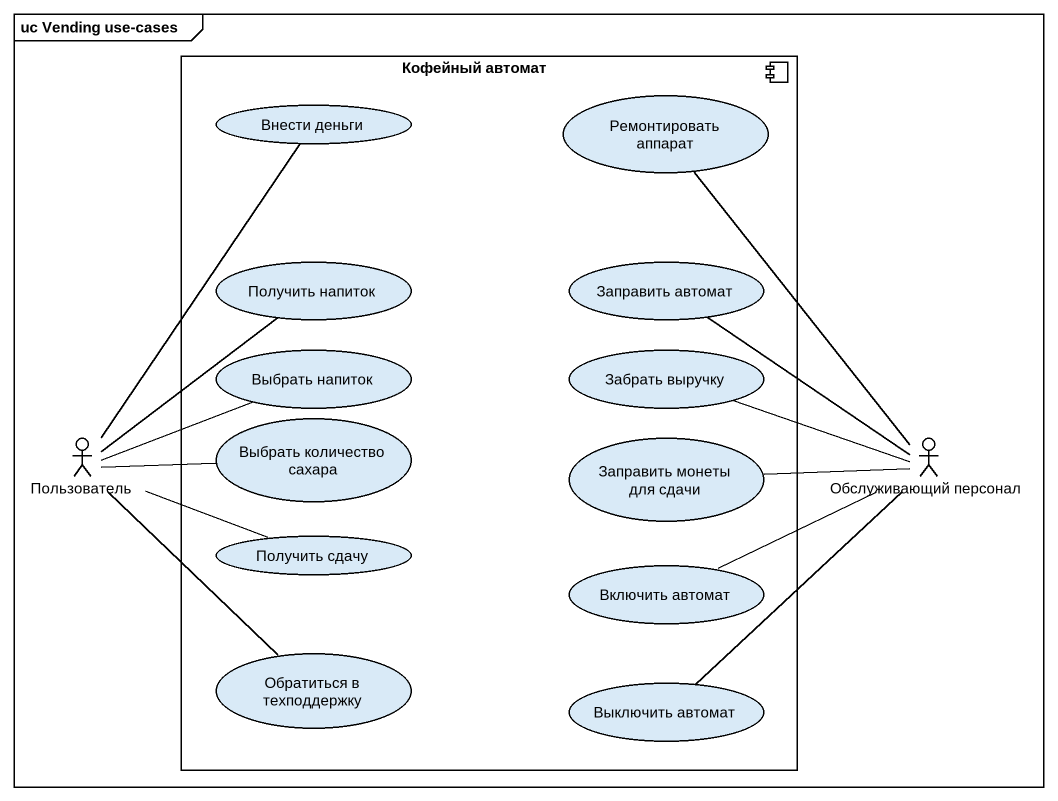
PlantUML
@startuml
mainframe uc Vending use-cases
component "Кофейный автомат" as Кофейный_автомат {
  usecase "Внести деньги" as Внести_деньги
  usecase "Ремонтировать аппарат" as Ремонтировать_аппарат
  usecase "Получить напиток" as Получить_напиток
  usecase "Заправить автомат" as Заправить_автомат
  usecase "Выбрать напиток" as Выбрать_напиток
  usecase "Забрать выручку" as Забрать_выручку
  usecase "Выбрать количество сахара" as Выбрать_количество_сахара
  usecase "Заправить монеты для сдачи" as Заправить_монеты_для_сдачи
  usecase "Получить сдачу" as Получить_сдачу
  usecase "Включить автомат" as Включить_автомат
  usecase "Обратиться в техподдержку" as Обратиться_в_техподдержку
  usecase "Выключить автомат" as Выключить_автомат
}
actor Пользователь
actor "Обслуживающий персонал" as Обслуживающий_персонал
Внести_деньги -- Пользователь
Ремонтировать_аппарат -- Обслуживающий_персонал
Получить_напиток -- Пользователь
Заправить_автомат -- Обслуживающий_персонал
Выбрать_напиток -left- Пользователь
Забрать_выручку -right- Обслуживающий_персонал
Выбрать_количество_сахара -left- Пользователь
Заправить_монеты_для_сдачи -right- Обслуживающий_персонал
Получить_сдачу -left- Пользователь
Включить_автомат -right- Обслуживающий_персонал
Обратиться_в_техподдержку -up- Пользователь
Выключить_автомат -up- Обслуживающий_персонал
@enduml
